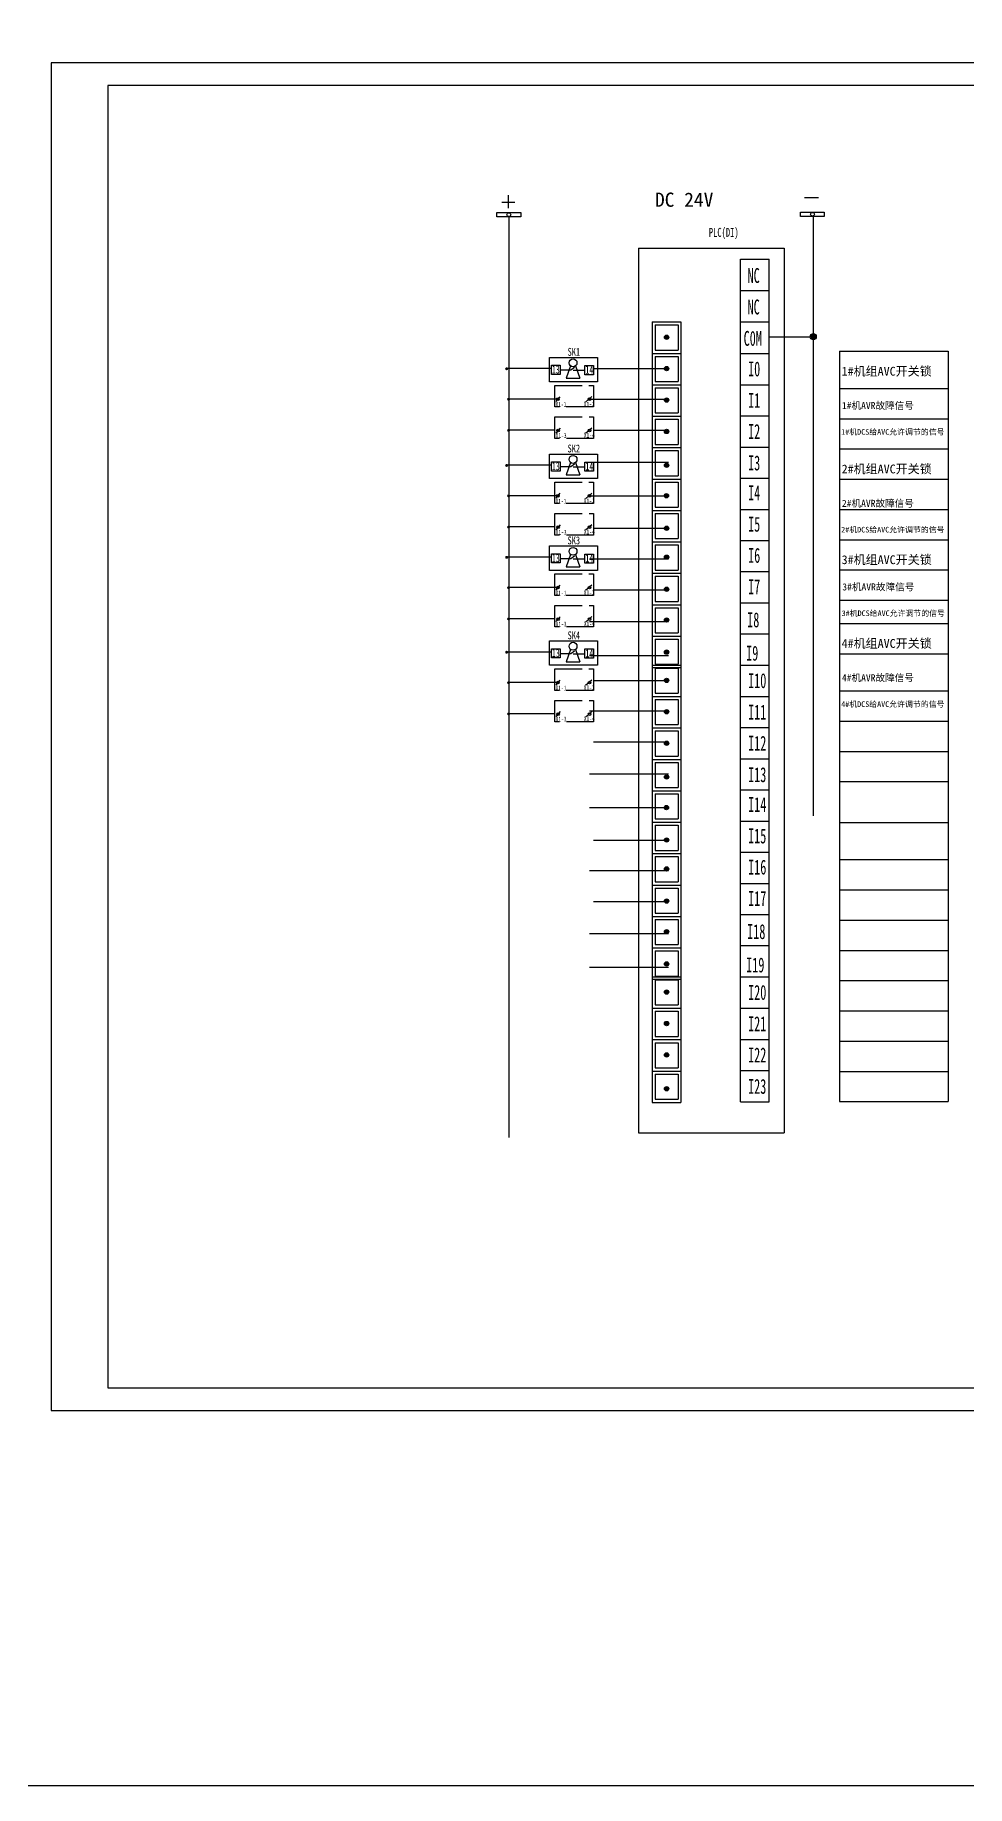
# Model space of a CAD drawing. Header units: millimetres. Extents: x -2527 to 7788, y -1442 to 1215.
# Drawn here: x 5979 to 6389, y -1442 to -670 of the extents above; entities that cross this region are included whole.
import ezdxf

# ---------------------------------------------------------------- set-up
doc = ezdxf.new("R2010")
doc.units = ezdxf.units.MM
doc.header["$MEASUREMENT"] = 0
doc.linetypes.add('ACAD_ISO02W100', pattern=[15, 12, -3])
doc.styles.get("Standard").update_dxf_attribs({"font": '', "width": 0.7, "height": 6})
doc.styles.get('Standard').set_extended_font_data('SimSun')

msp = doc.modelspace()

# ---------------------------------------------------------------- hatches: boundary and pattern name
for points in [[(6257.77, -803.59, 1), (6255.87, -803.59, 1)], [(6322.75, -803.37, 1), (6320.04, -803.37, 1)], [(6185.69, -817.51, 1), (6187.04, -817.51, 1)], [(6257.77, -817.44, 1), (6255.87, -817.44, 1)], [(6186.54, -830.92, 1), (6187.88, -830.92, 1)], [(6257.77, -831.29, 1), (6255.87, -831.29, 1)], [(6186.55, -844.68, 1), (6187.89, -844.68, 1)], [(6257.77, -845.14, 1), (6255.87, -845.14, 1)], [(6185.69, -860.1, 1), (6187.04, -860.1, 1)], [(6257.77, -860.03, 1), (6255.87, -860.03, 1)], [(6186.54, -873.52, 1), (6187.88, -873.52, 1)], [(6257.67, -873.49, 1), (6255.77, -873.49, 1)], [(6186.55, -887.27, 1), (6187.89, -887.27, 1)], [(6257.77, -887.81, 1), (6255.87, -887.81, 1)], [(6185.69, -900.61, 1), (6187.04, -900.61, 1)], [(6257.77, -900.54, 1), (6255.87, -900.54, 1)], [(6186.54, -914.02, 1), (6187.88, -914.02, 1)], [(6257.77, -914.71, 1), (6255.87, -914.71, 1)], [(6257.77, -914.71, 1), (6255.87, -914.71, 1)], [(6257.77, -914.71, 1), (6255.87, -914.71, 1)], [(6186.55, -927.78, 1), (6187.89, -927.78, 1)], [(6257.77, -928.24, 1), (6255.87, -928.24, 1)], [(6257.77, -942.41, 1), (6255.87, -942.41, 1)], [(6257.77, -942.41, 1), (6255.87, -942.41, 1)], [(6257.77, -942.41, 1), (6255.87, -942.41, 1)], [(6185.69, -942.47, 1), (6187.04, -942.47, 1)], [(6186.54, -955.89, 1), (6187.88, -955.89, 1)], [(6257.77, -954.85, 1), (6255.87, -954.85, 1)], [(6186.55, -969.64, 1), (6187.89, -969.64, 1)], [(6257.77, -968.7, 1), (6255.87, -968.7, 1)], [(6257.77, -982.55, 1), (6255.87, -982.55, 1)], [(6257.77, -997.44, 1), (6255.87, -997.44, 1)], [(6257.67, -1010.9, 1), (6255.77, -1010.9, 1)], [(6257.77, -1025.22, 1), (6255.87, -1025.22, 1)], [(6257.77, -1037.95, 1), (6255.87, -1037.95, 1)], [(6257.77, -1052.12, 1), (6255.87, -1052.12, 1)], [(6257.77, -1052.12, 1), (6255.87, -1052.12, 1)], [(6257.77, -1052.12, 1), (6255.87, -1052.12, 1)], [(6257.77, -1065.65, 1), (6255.87, -1065.65, 1)], [(6257.77, -1079.82, 1), (6255.87, -1079.82, 1)], [(6257.77, -1079.82, 1), (6255.87, -1079.82, 1)], [(6257.77, -1079.82, 1), (6255.87, -1079.82, 1)], [(6257.77, -1092.26, 1), (6255.87, -1092.26, 1)], [(6257.77, -1106.11, 1), (6255.87, -1106.11, 1)], [(6257.77, -1119.96, 1), (6255.87, -1119.96, 1)], [(6257.77, -1134.85, 1), (6255.87, -1134.85, 1)]]:
    msp.add_hatch(color=256).paths.add_polyline_path(points)

# ---------------------------------------------------------------- linework, layer by layer
for p, q in [((6184.26, -744.03), (6190.03, -744.03)), ((6187.09, -741.02), (6187.09, -746.69)), ((6317.61, -742.01), (6323.74, -742.01)), ((6187.34, -750.57), (6187.34, -1156.38)), ((6321.4, -750.36), (6321.4, -1014.58)), ((6244.47, -764.34), (6308.66, -764.34)), ((6244.47, -764.34), (6244.47, -1154.29)), ((6289.36, -1140.56), (6289.36, -769.15)), ((6289.36, -769.15), (6302.06, -769.15)), ((6302.06, -1140.56), (6302.06, -769.15)), ((6308.66, -764.34), (6308.66, -1154.29)), ((6289.36, -783), (6302.06, -783)), ((6289.36, -783), (6302.06, -783)), ((6289.36, -783), (6302.06, -783)), ((6250.43, -796.85), (6263.13, -796.85)), ((6250.43, -796.85), (6250.43, -810.7)), ((6251.75, -798.18), (6261.91, -798.18)), ((6251.75, -798.18), (6251.75, -809.26)), ((6261.91, -798.18), (6261.91, -809.26)), ((6263.13, -796.85), (6263.13, -810.7)), ((6289.36, -796.85), (6302.06, -796.85)), ((6289.36, -796.85), (6302.06, -796.85)), ((6289.36, -796.85), (6302.06, -796.85)), ((6251.75, -809.26), (6261.91, -809.26)), ((6302.06, -803.37), (6321.4, -803.37)), ((6333.04, -809.76), (6333.04, -1140.52)), ((6380.78, -809.76), (6380.78, -1140.52)), ((6206.13, -817.44), (6186.39, -817.44)), ((6209.97, -818), (6214.57, -818)), ((6214.46, -816.21), (6212.64, -821.64)), ((6216.73, -816.2), (6218.55, -821.64)), ((6224.63, -817.44), (6256.82, -817.44)), ((6250.43, -810.7), (6263.13, -810.7)), ((6250.43, -810.7), (6250.43, -824.55)), ((6250.43, -810.7), (6263.13, -810.7)), ((6250.43, -810.7), (6263.13, -810.7)), ((6251.75, -812.03), (6261.91, -812.03)), ((6251.75, -812.03), (6251.75, -823.11)), ((6261.91, -812.03), (6261.91, -823.11)), ((6263.13, -810.7), (6263.13, -824.55)), ((6289.36, -810.7), (6302.06, -810.7)), ((6289.36, -810.7), (6302.06, -810.7)), ((6212.64, -821.64), (6218.55, -821.64)), ((6215.61, -818.14), (6220.79, -818.14)), ((6250.43, -824.55), (6263.13, -824.55)), ((6250.43, -824.55), (6263.13, -824.55)), ((6250.43, -824.55), (6250.43, -838.4)), ((6251.75, -823.11), (6261.91, -823.11)), ((6263.13, -824.55), (6263.13, -838.4)), ((6289.36, -824.55), (6302.06, -824.55)), ((6208.93, -830.88), (6187.25, -830.88)), ((6209.83, -829.81), (6208.03, -831.97)), ((6223.88, -829.78), (6221.05, -832.2)), ((6222.83, -830.88), (6257.67, -830.88)), ((6251.75, -825.88), (6261.91, -825.88)), ((6251.75, -825.88), (6251.75, -836.96)), ((6261.91, -825.88), (6261.91, -836.96)), ((6250.43, -838.4), (6263.13, -838.4)), ((6250.43, -838.4), (6263.13, -838.4)), ((6250.43, -838.4), (6250.43, -852.25)), ((6251.75, -836.96), (6261.91, -836.96)), ((6251.75, -839.73), (6261.91, -839.73)), ((6251.75, -839.73), (6251.75, -850.81)), ((6261.91, -839.73), (6261.91, -850.81)), ((6263.13, -838.4), (6263.13, -852.25)), ((6289.36, -838.28), (6302.06, -838.28)), ((6207.64, -844.6), (6187.25, -844.6)), ((6209.89, -843.68), (6208.09, -845.84)), ((6223.94, -843.65), (6221.11, -846.07)), ((6257.67, -844.75), (6224.65, -844.75)), ((6250.43, -852.25), (6263.13, -852.25)), ((6250.43, -852.25), (6263.13, -852.25)), ((6250.43, -852.25), (6250.43, -866.1)), ((6251.75, -850.81), (6261.91, -850.81)), ((6251.75, -853.58), (6251.75, -864.66)), ((6251.75, -853.58), (6261.91, -853.58)), ((6261.91, -853.58), (6261.91, -864.66)), ((6263.13, -852.25), (6263.13, -866.1)), ((6289.36, -852), (6302.06, -852)), ((6206.13, -860.03), (6186.39, -860.03)), ((6209.97, -860.59), (6214.57, -860.59)), ((6214.46, -858.8), (6212.64, -864.24)), ((6212.64, -864.24), (6218.55, -864.24)), ((6215.61, -860.73), (6220.79, -860.73)), ((6216.73, -858.8), (6218.55, -864.24)), ((6222.83, -858.6), (6257.67, -858.6)), ((6250.43, -866.1), (6250.43, -879.95)), ((6250.43, -866.1), (6263.13, -866.1)), ((6250.43, -866.1), (6263.13, -866.1)), ((6251.75, -864.66), (6261.91, -864.66)), ((6251.75, -867.43), (6251.75, -878.51)), ((6251.75, -867.43), (6261.91, -867.43)), ((6261.91, -867.43), (6261.91, -878.51)), ((6263.13, -866.1), (6263.13, -879.95)), ((6289.36, -865.73), (6302.06, -865.73)), ((6208.93, -873.47), (6187.25, -873.47)), ((6209.83, -872.4), (6208.03, -874.56)), ((6223.88, -872.37), (6221.05, -874.79)), ((6222.83, -873.47), (6257.67, -873.47)), ((6251.75, -878.51), (6261.91, -878.51)), ((6289.36, -879.46), (6302.06, -879.46)), ((6207.64, -887.2), (6187.25, -887.2)), ((6209.89, -886.27), (6208.09, -888.43)), ((6223.94, -886.24), (6221.11, -888.66)), ((6250.43, -879.95), (6263.13, -879.95)), ((6250.43, -879.95), (6263.13, -879.95)), ((6250.43, -879.95), (6250.43, -893.8)), ((6251.75, -881.28), (6261.91, -881.28)), ((6251.75, -881.28), (6251.75, -892.36)), ((6261.91, -881.28), (6261.91, -892.36)), ((6263.13, -879.95), (6263.13, -893.8)), ((6224.63, -887.81), (6256.82, -887.81)), ((6250.43, -893.8), (6263.13, -893.8)), ((6250.43, -893.8), (6263.13, -893.8)), ((6250.43, -893.8), (6250.43, -907.65)), ((6251.75, -892.36), (6261.91, -892.36)), ((6251.75, -895.13), (6261.91, -895.13)), ((6251.75, -895.13), (6251.75, -906.21)), ((6261.91, -895.13), (6261.91, -906.21)), ((6263.13, -893.8), (6263.13, -907.65)), ((6289.36, -893.19), (6302.06, -893.19)), ((6289.36, -893.19), (6302.06, -893.19)), ((6206.13, -900.54), (6186.39, -900.54)), ((6209.97, -901.1), (6214.57, -901.1)), ((6214.46, -899.31), (6212.64, -904.74)), ((6215.61, -901.24), (6220.79, -901.24)), ((6216.73, -899.3), (6218.55, -904.74)), ((6222.83, -901.25), (6257.67, -901.25)), ((6212.64, -904.74), (6218.55, -904.74)), ((6250.43, -907.65), (6263.13, -907.65)), ((6250.43, -907.65), (6263.13, -907.65)), ((6250.43, -907.65), (6250.43, -921.5)), ((6251.75, -906.21), (6261.91, -906.21)), ((6251.75, -908.98), (6261.91, -908.98)), ((6251.75, -908.98), (6251.75, -920.05)), ((6261.91, -908.98), (6261.91, -920.05)), ((6263.13, -907.65), (6263.13, -921.5)), ((6289.36, -906.92), (6302.06, -906.92)), ((6208.93, -913.98), (6187.25, -913.98)), ((6209.83, -912.91), (6208.03, -915.07)), ((6223.88, -912.87), (6221.05, -915.3)), ((6257.67, -915.12), (6224.65, -915.12)), ((6250.43, -921.5), (6263.13, -921.5)), ((6250.43, -921.5), (6263.13, -921.5)), ((6250.43, -921.5), (6263.13, -921.5)), ((6250.43, -921.5), (6263.13, -921.5)), ((6250.43, -921.5), (6250.43, -935.35)), ((6251.75, -920.05), (6261.91, -920.05)), ((6251.75, -922.82), (6261.91, -922.82)), ((6251.75, -922.82), (6251.75, -933.9)), ((6261.91, -922.82), (6261.91, -933.9)), ((6263.13, -921.5), (6263.13, -935.35)), ((6289.36, -920.65), (6302.06, -920.65)), ((6207.64, -927.7), (6187.25, -927.7)), ((6209.89, -926.78), (6208.09, -928.94)), ((6223.94, -926.75), (6221.11, -929.17)), ((6222.83, -928.97), (6257.67, -928.97)), ((6251.75, -933.9), (6261.91, -933.9)), ((6333.04, -929.74), (6380.78, -929.74)), ((6214.46, -941.17), (6212.64, -946.61)), ((6216.73, -941.17), (6218.55, -946.61)), ((6250.43, -935.35), (6263.13, -935.35)), ((6250.43, -935.35), (6263.13, -935.35)), ((6250.43, -935.35), (6250.43, -949.2)), ((6251.75, -936.67), (6261.91, -936.67)), ((6251.75, -936.67), (6251.75, -947.75)), ((6261.91, -936.67), (6261.91, -947.75)), ((6263.13, -935.35), (6263.13, -949.2)), ((6289.36, -934.38), (6302.06, -934.38)), ((6206.13, -942.41), (6186.39, -942.41)), ((6209.97, -942.96), (6214.57, -942.96)), ((6212.64, -946.61), (6218.55, -946.61)), ((6215.61, -943.11), (6220.79, -943.11)), ((6222.83, -943.84), (6257.67, -943.84)), ((6250.43, -948.11), (6263.13, -948.11)), ((6250.43, -948.11), (6250.43, -961.96)), ((6250.43, -948.11), (6263.13, -948.11)), ((6250.43, -948.11), (6263.13, -948.11)), ((6250.43, -949.2), (6263.13, -949.2)), ((6250.43, -949.2), (6263.13, -949.2)), ((6251.75, -947.75), (6261.91, -947.75)), ((6263.13, -948.11), (6263.13, -961.96)), ((6289.36, -948.11), (6302.06, -948.11)), ((6289.36, -948.11), (6302.06, -948.11)), ((6289.36, -948.11), (6302.06, -948.11)), ((6333.04, -943.08), (6380.78, -943.08)), ((6208.93, -955.84), (6187.25, -955.84)), ((6209.83, -954.77), (6208.03, -956.94)), ((6223.88, -954.74), (6221.05, -957.16)), ((6224.63, -954.85), (6256.82, -954.85)), ((6251.75, -949.44), (6261.91, -949.44)), ((6251.75, -949.44), (6251.75, -960.52)), ((6261.91, -949.44), (6261.91, -960.52)), ((6250.43, -961.96), (6263.13, -961.96)), ((6250.43, -961.96), (6263.13, -961.96)), ((6250.43, -961.96), (6250.43, -975.81)), ((6251.75, -960.52), (6261.91, -960.52)), ((6251.75, -963.29), (6261.91, -963.29)), ((6251.75, -963.29), (6251.75, -974.37)), ((6261.91, -963.29), (6261.91, -974.37)), ((6263.13, -961.96), (6263.13, -975.81)), ((6289.36, -961.96), (6302.06, -961.96)), ((6207.64, -969.57), (6187.25, -969.57)), ((6209.89, -968.64), (6208.09, -970.81)), ((6223.94, -968.61), (6221.11, -971.03)), ((6222.83, -968.29), (6257.67, -968.29)), ((6250.43, -975.81), (6263.13, -975.81)), ((6250.43, -975.81), (6263.13, -975.81)), ((6250.43, -975.81), (6250.43, -989.66)), ((6251.75, -974.37), (6261.91, -974.37)), ((6251.75, -977.14), (6261.91, -977.14)), ((6251.75, -977.14), (6251.75, -988.22)), ((6261.91, -977.14), (6261.91, -988.22)), ((6263.13, -975.81), (6263.13, -989.66)), ((6289.36, -975.69), (6302.06, -975.69)), ((6257.67, -982.16), (6224.65, -982.16)), ((6250.43, -989.66), (6263.13, -989.66)), ((6250.43, -989.66), (6263.13, -989.66)), ((6250.43, -989.66), (6250.43, -1003.51)), ((6251.75, -988.22), (6261.91, -988.22)), ((6251.75, -990.99), (6251.75, -1002.07)), ((6251.75, -990.99), (6261.91, -990.99)), ((6261.91, -990.99), (6261.91, -1002.07)), ((6263.13, -989.66), (6263.13, -1003.51)), ((6289.36, -989.42), (6302.06, -989.42)), ((6222.83, -996.01), (6257.67, -996.01)), ((6251.75, -1002.07), (6261.91, -1002.07)), ((6289.36, -1003.14), (6302.06, -1003.14)), ((6222.83, -1010.88), (6257.67, -1010.88)), ((6250.43, -1003.51), (6250.43, -1017.36)), ((6250.43, -1003.51), (6263.13, -1003.51)), ((6250.43, -1003.51), (6263.13, -1003.51)), ((6251.75, -1004.84), (6251.75, -1015.92)), ((6251.75, -1004.84), (6261.91, -1004.84)), ((6261.91, -1004.84), (6261.91, -1015.92)), ((6263.13, -1003.51), (6263.13, -1017.36)), ((6250.43, -1017.36), (6263.13, -1017.36)), ((6250.43, -1017.36), (6263.13, -1017.36)), ((6250.43, -1017.36), (6250.43, -1031.21)), ((6251.75, -1015.92), (6261.91, -1015.92)), ((6251.75, -1018.69), (6261.91, -1018.69)), ((6251.75, -1018.69), (6251.75, -1029.77)), ((6261.91, -1018.69), (6261.91, -1029.77)), ((6263.13, -1017.36), (6263.13, -1031.21)), ((6289.36, -1016.87), (6302.06, -1016.87)), ((6224.63, -1025.22), (6256.82, -1025.22)), ((6250.43, -1031.21), (6263.13, -1031.21)), ((6250.43, -1031.21), (6263.13, -1031.21)), ((6250.43, -1031.21), (6250.43, -1045.06)), ((6251.75, -1029.77), (6261.91, -1029.77)), ((6251.75, -1032.54), (6261.91, -1032.54)), ((6251.75, -1032.54), (6251.75, -1043.62)), ((6261.91, -1032.54), (6261.91, -1043.62)), ((6263.13, -1031.21), (6263.13, -1045.06)), ((6289.36, -1030.6), (6302.06, -1030.6)), ((6289.36, -1030.6), (6302.06, -1030.6)), ((6222.83, -1038.66), (6257.67, -1038.66)), ((6250.43, -1045.06), (6263.13, -1045.06)), ((6250.43, -1045.06), (6263.13, -1045.06)), ((6250.43, -1045.06), (6250.43, -1058.91)), ((6251.75, -1043.62), (6261.91, -1043.62)), ((6251.75, -1046.39), (6261.91, -1046.39)), ((6251.75, -1046.39), (6251.75, -1057.47)), ((6261.91, -1046.39), (6261.91, -1057.47)), ((6263.13, -1045.06), (6263.13, -1058.91)), ((6289.36, -1044.33), (6302.06, -1044.33)), ((6257.67, -1052.53), (6224.65, -1052.53)), ((6250.43, -1058.91), (6263.13, -1058.91)), ((6250.43, -1058.91), (6263.13, -1058.91)), ((6250.43, -1058.91), (6263.13, -1058.91)), ((6250.43, -1058.91), (6263.13, -1058.91)), ((6250.43, -1058.91), (6250.43, -1072.76)), ((6251.75, -1057.47), (6261.91, -1057.47)), ((6251.75, -1060.24), (6261.91, -1060.24)), ((6251.75, -1060.24), (6251.75, -1071.32)), ((6261.91, -1060.24), (6261.91, -1071.32)), ((6263.13, -1058.91), (6263.13, -1072.76)), ((6289.36, -1058.06), (6302.06, -1058.06)), ((6222.83, -1066.38), (6257.67, -1066.38)), ((6250.43, -1072.76), (6263.13, -1072.76)), ((6250.43, -1072.76), (6263.13, -1072.76)), ((6250.43, -1072.76), (6250.43, -1086.61)), ((6251.75, -1071.32), (6261.91, -1071.32)), ((6263.13, -1072.76), (6263.13, -1086.61)), ((6289.36, -1071.79), (6302.06, -1071.79)), ((6251.75, -1074.09), (6261.91, -1074.09)), ((6251.75, -1074.09), (6251.75, -1085.17)), ((6261.91, -1074.09), (6261.91, -1085.17)), ((6222.83, -1081.25), (6257.67, -1081.25)), ((6250.43, -1085.52), (6263.13, -1085.52)), ((6250.43, -1085.52), (6250.43, -1099.37)), ((6250.43, -1085.52), (6263.13, -1085.52)), ((6250.43, -1085.52), (6263.13, -1085.52)), ((6250.43, -1086.61), (6263.13, -1086.61)), ((6250.43, -1086.61), (6263.13, -1086.61)), ((6251.75, -1085.17), (6261.91, -1085.17)), ((6251.75, -1086.85), (6261.91, -1086.85)), ((6251.75, -1086.85), (6251.75, -1097.93)), ((6261.91, -1086.85), (6261.91, -1097.93)), ((6263.13, -1085.52), (6263.13, -1099.37)), ((6289.36, -1085.52), (6302.06, -1085.52)), ((6289.36, -1085.52), (6302.06, -1085.52)), ((6289.36, -1085.52), (6302.06, -1085.52)), ((6250.43, -1099.37), (6263.13, -1099.37)), ((6250.43, -1099.37), (6263.13, -1099.37)), ((6250.43, -1099.37), (6250.43, -1113.22)), ((6251.75, -1097.93), (6261.91, -1097.93)), ((6251.75, -1100.7), (6261.91, -1100.7)), ((6251.75, -1100.7), (6251.75, -1111.78)), ((6261.91, -1100.7), (6261.91, -1111.78)), ((6263.13, -1099.37), (6263.13, -1113.22)), ((6289.36, -1099.37), (6302.06, -1099.37)), ((6250.43, -1113.22), (6263.13, -1113.22)), ((6250.43, -1113.22), (6263.13, -1113.22)), ((6250.43, -1113.22), (6250.43, -1127.07)), ((6251.75, -1111.78), (6261.91, -1111.78)), ((6251.75, -1114.55), (6261.91, -1114.55)), ((6251.75, -1114.55), (6251.75, -1125.63)), ((6261.91, -1114.55), (6261.91, -1125.63)), ((6263.13, -1113.22), (6263.13, -1127.07)), ((6289.36, -1113.1), (6302.06, -1113.1)), ((6251.75, -1125.63), (6261.91, -1125.63)), ((6289.36, -1126.83), (6302.06, -1126.83)), ((6250.43, -1127.07), (6263.13, -1127.07)), ((6250.43, -1127.07), (6263.13, -1127.07)), ((6250.43, -1127.07), (6250.43, -1140.92)), ((6251.75, -1128.4), (6251.75, -1139.48)), ((6251.75, -1128.4), (6261.91, -1128.4)), ((6261.91, -1128.4), (6261.91, -1139.48)), ((6263.13, -1127.07), (6263.13, -1140.92)), ((6250.43, -1140.92), (6263.13, -1140.92)), ((6250.43, -1140.92), (6263.13, -1140.92)), ((6251.75, -1139.48), (6261.91, -1139.48)), ((6289.36, -1140.56), (6302.06, -1140.56)), ((6244.47, -1154.29), (6308.66, -1154.29))]:
    msp.add_line(p, q)
at = {"color": 0}
for p, q in [((6333.04, -809.76), (6380.78, -809.76)), ((6333.04, -826.18), (6380.78, -826.18)), ((6333.04, -839.51), (6380.78, -839.51)), ((6333.04, -852.84), (6380.78, -852.84)), ((6333.04, -866.17), (6380.78, -866.17)), ((6333.04, -879.5), (6380.78, -879.5)), ((6333.04, -892.84), (6380.78, -892.84)), ((6333.04, -906.17), (6380.78, -906.17)), ((6333.04, -919.5), (6380.78, -919.5)), ((6333.04, -959.49), (6380.78, -959.49)), ((6333.04, -972.83), (6380.78, -972.83)), ((6333.04, -986.16), (6380.78, -986.16)), ((6333.04, -999.49), (6380.78, -999.49)), ((6333.04, -1017.45), (6380.78, -1017.45)), ((6333.04, -1033.87), (6380.78, -1033.87)), ((6333.04, -1047.2), (6380.78, -1047.2)), ((6333.04, -1060.53), (6380.78, -1060.53)), ((6333.04, -1073.86), (6380.78, -1073.86)), ((6333.04, -1087.2), (6380.78, -1087.2)), ((6333.04, -1100.53), (6380.78, -1100.53)), ((6333.04, -1113.86), (6380.78, -1113.86)), ((6333.04, -1127.19), (6380.78, -1127.19)), ((6333.04, -1140.52), (6380.78, -1140.52))]:
    msp.add_line(p, q, dxfattribs=at)
at = {"lineweight": -3, "ltscale": 1000}
for p, q in [((6214.57, -818), (6216.27, -816.83)), ((6214.57, -860.59), (6216.27, -859.42)), ((6214.57, -901.1), (6216.27, -899.93)), ((6214.57, -942.96), (6216.27, -941.8))]:
    msp.add_line(p, q, dxfattribs=at)
at = {"color": 1, "lineweight": -3, "ltscale": 1000}
msp.add_lwpolyline([(-1784.68, -215.41), (7786.06, -215.41), (7786.06, -1442.2), (-1784.68, -1442.2)], close=True, dxfattribs=at)
for points in [[(5985.73, -1276.65), (6825.73, -1276.65), (6825.73, -682.65), (5985.73, -682.65)], [(6010.73, -1266.65), (6815.73, -1266.65), (6815.73, -692.65), (6010.73, -692.65)], [(6182.1, -748.64), (6192.55, -748.64), (6192.55, -750.57), (6182.1, -750.57)], [(6315.84, -748.42), (6326.28, -748.42), (6326.28, -750.36), (6315.84, -750.36)]]:
    msp.add_lwpolyline(points, close=True)
at = {"lineweight": -3, "ltscale": 1000}
for points in [[(6205.26, -812.51), (6226.32, -812.51), (6226.32, -823.25), (6205.26, -823.25)], [(6206.13, -815.94), (6209.97, -815.94), (6209.97, -820), (6206.13, -820)], [(6220.79, -816.05), (6224.63, -816.05), (6224.63, -820.1), (6220.79, -820.1)], [(6205.26, -855.1), (6226.32, -855.1), (6226.32, -865.84), (6205.26, -865.84)], [(6206.13, -858.54), (6209.97, -858.54), (6209.97, -862.59), (6206.13, -862.59)], [(6220.79, -858.64), (6224.63, -858.64), (6224.63, -862.7), (6220.79, -862.7)], [(6205.26, -895.61), (6226.32, -895.61), (6226.32, -906.35), (6205.26, -906.35)], [(6206.13, -899.04), (6209.97, -899.04), (6209.97, -903.1), (6206.13, -903.1)], [(6220.79, -899.15), (6224.63, -899.15), (6224.63, -903.2), (6220.79, -903.2)], [(6205.26, -937.47), (6226.32, -937.47), (6226.32, -948.22), (6205.26, -948.22)], [(6206.13, -940.91), (6209.97, -940.91), (6209.97, -944.96), (6206.13, -944.96)], [(6220.79, -941.02), (6224.63, -941.02), (6224.63, -945.07), (6220.79, -945.07)]]:
    msp.add_lwpolyline(points, close=True, dxfattribs=at)
at = {"linetype": 'ACAD_ISO02W100'}
for points in [[(6207.58, -824.85), (6224.59, -824.85), (6224.59, -834.31), (6207.58, -834.31)], [(6207.64, -838.72), (6224.65, -838.72), (6224.65, -848.18), (6207.64, -848.18)], [(6207.58, -867.45), (6224.59, -867.45), (6224.59, -876.91), (6207.58, -876.91)], [(6207.64, -881.32), (6224.65, -881.32), (6224.65, -890.78), (6207.64, -890.78)], [(6207.58, -907.95), (6224.59, -907.95), (6224.59, -917.41), (6207.58, -917.41)], [(6207.64, -921.82), (6224.65, -921.82), (6224.65, -931.28), (6207.64, -931.28)], [(6207.58, -949.82), (6224.59, -949.82), (6224.59, -959.28), (6207.58, -959.28)], [(6207.64, -963.69), (6224.65, -963.69), (6224.65, -973.15), (6207.64, -973.15)]]:
    msp.add_lwpolyline(points, close=True, dxfattribs=at)
for centre, radius in [((6321.05, -749.38), 0.836), ((6187.32, -749.6), 0.836), ((6256.82, -803.59), 0.95), ((6321.4, -803.37), 1.36), ((6215.59, -814.87), 1.75), ((6256.82, -817.44), 0.95), ((6208.93, -830.88), 0.584), ((6222.83, -830.88), 0.584), ((6256.82, -831.29), 0.95), ((6208.99, -844.75), 0.584), ((6222.9, -844.75), 0.584), ((6256.82, -845.14), 0.95), ((6215.59, -857.46), 1.75), ((6256.82, -860.03), 0.95), ((6208.93, -873.47), 0.584), ((6222.83, -873.47), 0.584), ((6256.72, -873.49), 0.95), ((6208.99, -887.34), 0.584), ((6222.9, -887.34), 0.584), ((6256.82, -887.81), 0.95), ((6215.59, -897.97), 1.75), ((6256.82, -900.54), 0.95), ((6208.93, -913.98), 0.584), ((6222.83, -913.98), 0.584), ((6256.82, -914.71), 0.95), ((6256.82, -914.71), 0.95), ((6256.82, -914.71), 0.95), ((6208.99, -927.85), 0.584), ((6222.9, -927.85), 0.584), ((6256.82, -928.24), 0.95), ((6215.59, -939.83), 1.75), ((6256.82, -942.41), 0.95), ((6256.82, -942.41), 0.95), ((6256.82, -942.41), 0.95), ((6208.93, -955.84), 0.584), ((6222.83, -955.84), 0.584), ((6256.82, -954.85), 0.95), ((6208.99, -969.72), 0.584), ((6222.9, -969.72), 0.584), ((6256.82, -968.7), 0.95), ((6256.82, -982.55), 0.95), ((6256.82, -997.44), 0.95), ((6256.72, -1010.9), 0.95), ((6256.82, -1025.22), 0.95), ((6256.82, -1037.95), 0.95), ((6256.82, -1052.12), 0.95), ((6256.82, -1052.12), 0.95), ((6256.82, -1052.12), 0.95), ((6256.82, -1065.65), 0.95), ((6256.82, -1079.82), 0.95), ((6256.82, -1079.82), 0.95), ((6256.82, -1079.82), 0.95), ((6256.82, -1092.26), 0.95), ((6256.82, -1106.11), 0.95), ((6256.82, -1119.96), 0.95), ((6256.82, -1134.85), 0.95)]:
    msp.add_circle(centre, radius)

# ---------------------------------------------------------------- texts
msp.add_text('DC 24V ', height=6.3).set_placement((6251.7, -746.11))
for s, height, width, p in [('PLC(DI)', 3.951, 0.7, (6275.39, -759.34)), ('NC', 6.557, 0.6, (6292.47, -779.67)), ('NC', 6.557, 0.6, (6292.47, -793.52)), ('C0M', 6.557, 0.6, (6290.75, -807.37)), ('SK1', 3.5, 0.7, (6213.21, -811.79)), ('13', 3.528, 0.7, (6206.25, -819.58)), ('14', 3.528, 0.7, (6221.03, -819.67)), ('I0', 6.557, 0.6, (6292.7, -820.85)), ('X1-1', 2.1, 0.7, (6207.89, -834.29)), ('X1-2', 2.1, 0.7, (6220.34, -834.15)), ('I1', 6.557, 0.6, (6292.7, -834.7)), ('X1-3', 2.1, 0.7, (6207.95, -847.98)), ('X1-4', 2.1, 0.7, (6220.38, -847.83)), ('I2', 6.557, 0.6, (6292.7, -848.43)), ('SK2', 3.5, 0.7, (6213.21, -854.38)), ('I3', 6.557, 0.6, (6292.7, -862.28)), ('13', 3.528, 0.7, (6206.25, -862.17)), ('14', 3.528, 0.7, (6221.03, -862.26)), ('I4', 6.557, 0.6, (6292.7, -875.44)), ('X1-1', 2.1, 0.7, (6207.89, -876.88)), ('X1-2', 2.1, 0.7, (6220.34, -876.75)), ('I5', 6.557, 0.6, (6292.7, -889.29)), ('X1-3', 2.1, 0.7, (6207.95, -890.57)), ('SK3', 3.5, 0.7, (6213.21, -894.89)), ('X1-4', 2.1, 0.7, (6220.38, -890.42)), ('13', 3.528, 0.7, (6206.25, -902.68)), ('14', 3.528, 0.7, (6221.03, -902.77)), ('I6', 6.557, 0.6, (6292.7, -903.02)), ('I7', 6.557, 0.6, (6292.7, -916.87)), ('X1-1', 2.1, 0.7, (6207.89, -917.39)), ('X1-2', 2.1, 0.7, (6220.34, -917.25)), ('I8', 6.557, 0.6, (6292.3, -931.46)), ('X1-3', 2.1, 0.7, (6207.95, -931.08)), ('SK4', 3.5, 0.7, (6213.21, -936.75)), ('X1-4', 2.1, 0.7, (6220.38, -930.93)), ('13', 3.528, 0.7, (6206.25, -944.54)), ('14', 3.528, 0.7, (6221.03, -944.64)), ('I9', 6.557, 0.6, (6291.86, -946.16)), ('X1-2', 2.1, 0.7, (6220.34, -959.12)), ('I10', 6.557, 0.6, (6292.7, -958.26)), ('X1-1', 2.1, 0.7, (6207.89, -959.26)), ('X1-3', 2.1, 0.7, (6207.95, -972.94)), ('X1-4', 2.1, 0.7, (6220.38, -972.79)), ('I11', 6.557, 0.6, (6292.7, -972.11)), ('I12', 6.557, 0.6, (6292.7, -985.84)), ('I13', 6.557, 0.6, (6292.7, -999.69)), ('I14', 6.557, 0.6, (6292.7, -1012.85)), ('I15', 6.557, 0.6, (6292.7, -1026.7)), ('I16', 6.557, 0.6, (6292.7, -1040.43)), ('I17', 6.557, 0.6, (6292.7, -1054.28)), ('I18', 6.557, 0.6, (6292.3, -1068.87)), ('I19', 6.557, 0.6, (6291.86, -1083.57)), ('I20', 6.557, 0.6, (6292.7, -1095.67)), ('I21', 6.557, 0.6, (6292.7, -1109.52)), ('I22', 6.557, 0.6, (6292.7, -1123.25)), ('I23', 6.557, 0.6, (6292.7, -1137.1))]:
    msp.add_text(s, height=height, dxfattribs=dict(width=width)).set_placement(p)
at = {"color": 0}
for s, height, p in [('1#机组AVC开关锁', 3.881, (6333.91, -820.53)), ('1#机AVR故障信号', 3.105, (6334.02, -835.28)), ('1#机DCS给AVC允许调节的信号\u3000', 2.4837, (6333.73, -846.58)), ('2#机组AVC开关锁', 3.881, (6333.91, -863.61)), ('2#机AVR故障信号', 3.105, (6334.02, -878.36)), ('2#机DCS给AVC允许调节的信号\u3000', 2.4837, (6333.73, -889.66)), ('3#机组AVC开关锁', 3.881, (6333.91, -903.61)), ('3#机AVR故障信号', 3.105, (6334.2, -915.21)), ('3#机DCS给AVC允许调节的信号\u3000', 2.4837, (6333.92, -926.51)), ('4#机组AVC开关锁', 3.881, (6333.91, -940.51)), ('4#机AVR故障信号', 3.105, (6334.02, -955.27)), ('4#机DCS给AVC允许调节的信号\u3000', 2.4837, (6333.73, -966.57))]:
    msp.add_text(s, height=height, dxfattribs=at).set_placement(p)

doc.saveas('drawing.dxf')
